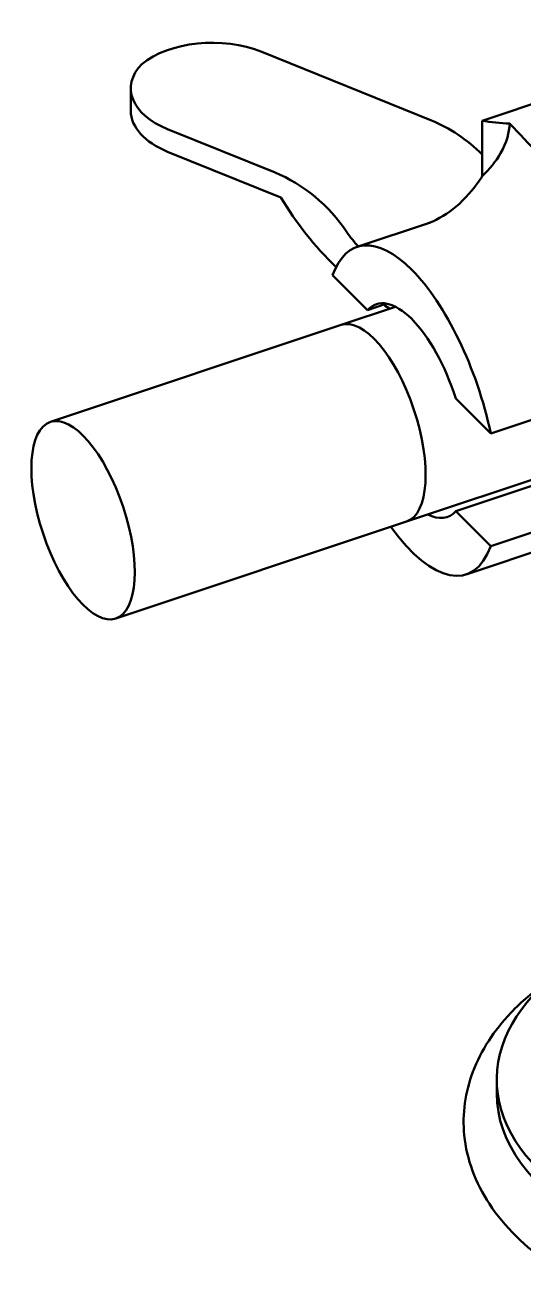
# Model space of a CAD drawing. Header units: millimetres. Extents: x 114 to 308, y 62 to 248.
# Drawn here: x 133 to 169.1, y 74.5 to 164.9 of the extents above; entities that cross this region are included whole.
import ezdxf

# ---------------------------------------------------------------- set-up
doc = ezdxf.new("R2010")
doc.units = ezdxf.units.MM
doc.header["$LTSCALE"] = 0.75
doc.layers.add('Visible', color=7, linetype='Continuous', lineweight=50)

msp = doc.modelspace()

# ---------------------------------------------------------------- linework, layer by layer
at = {"layer": 'Visible', "extrusion": (-0.707107, 0.408248, -0.57735)}
for p, q in [((186.986, 164.873, -12.595), (166.185, 157.94, -2.79)), ((162.505, 157.958, -49.148), (150.21, 162.929, -56.178)), ((140.715, 158.653, -53.595), (140.715, 160.286, -52.44)), ((151.172, 154.18, -43.806), (143.38, 157.33, -48.26)), ((166.185, 153.919, -5.633), (166.185, 157.94, -2.79)), ((143.38, 155.697, -49.415), (151.599, 152.375, -44.716)), ((162.427, 150.574, -5.914), (157.118, 148.805, -3.411)), ((155.343, 146.757, -8.626), (157.869, 144.231, -5.053)), ((159.262, 144.695, -5.71), (157.869, 144.231, -5.053)), ((155.961, 143.149, -2.12), (159.91, 144.465, -3.982)), ((155.961, 143.149, -2.12), (134.884, 136.123, 7.815)), ((164.273, 137.827, 4.004), (166.799, 135.301, 7.576)), ((175.46, 138.187, 3.494), (166.799, 135.301, 7.576)), ((160.704, 128.918, -2.12), (173.313, 133.121, -8.064)), ((172.933, 132.548, -5.852), (164.273, 129.662, -1.77)), ((166.799, 127.136, 1.803), (164.273, 129.662, -1.77)), ((178.014, 129.418, -9.535), (165.024, 125.088, -3.411)), ((166.799, 127.136, 1.803), (175.46, 130.022, -2.28)), ((160.704, 128.918, -2.12), (139.627, 121.893, 7.815)), ((167.236, 88.505, -25.838), (167.236, 87.484, -26.559))]:
    msp.add_line(p, q, dxfattribs=at)
at = {"layer": 'Visible', "extrusion": (-0.866025, -0.288675, 0.408248)}
msp.add_circle((-78.984, 76.948, -152.917), 7.5, dxfattribs=at)
at = {"layer": 'Visible', "extrusion": (4.9e-15, -0.816497, -0.57735)}
msp.add_arc((146.625, -134.816, -100.597), 6.25, 215, 305, dxfattribs=at)
at = {"layer": 'Visible', "extrusion": (4e-16, -0.816497, -0.57735)}
msp.add_arc((146.965, -135.359, -100.597), 6.25, 125, 209.13093, dxfattribs=at)
at = {"layer": 'Visible', "extrusion": (-2.5e-15, 0.816497, 0.57735)}
msp.add_arc((-146.965, -135.359, 98.597), 6.25, 360, 55, dxfattribs=at)
at = {"layer": 'Visible', "extrusion": (6.8e-15, -0.816497, -0.57735)}
msp.add_arc((168.884, -102.434, -127.347), 9.367, 94.35094, 106.74755, dxfattribs=at)
at = {"layer": 'Visible', "extrusion": (0.573576, 0.472938, -0.668835)}
for start, end in [(260.15922, 282.97256), (242.16247, 244.22365)]:
    msp.add_arc((17.474, 125.658, 188.925), 16.25, start, end, dxfattribs=at)
at = {"layer": 'Visible', "extrusion": (-0.866025, -0.288675, 0.408248)}
for start, end in [(74.34666, 207.1903), (306.8699, 27.1903)]:
    msp.add_arc((-78.984, 76.948, -180.417), 12.5, start, end, dxfattribs=at)
at = {"layer": 'Visible', "extrusion": (0.866025, 0.288675, -0.408248)}
for centre, radius, start, end in [((78.984, 76.948, 180.417), 8.125, 347.21139, 91.25165), ((78.984, 76.948, 177.255), 7.5, 360, 180), ((78.984, 76.948, 177.255), 7.5, 360, 180), ((78.984, 76.948, 180.417), 8.125, 167.21139, 202.61987)]:
    msp.add_arc(centre, radius, start, end, dxfattribs=at)
at = {"layer": 'Visible', "extrusion": (8e-16, -0.816497, -0.57735)}
msp.add_arc((189.736, -72.195, -57.347), 22.5, 289.47122, 250.52878, dxfattribs=at)
at = {"layer": 'Visible', "extrusion": (1.1e-15, -0.816497, -0.57735)}
msp.add_arc((189.736, -72.195, -56.097), 22.5, 0, 180, dxfattribs=at)
at = {"layer": 'Visible', "extrusion": (-0.573576, -0.472938, 0.668835)}
for centre, major_axis, start_param, end_param in [((162.505, 151.835, -53.478), (6.779, -2.74, 3.876), 0.996973, 1.570796), ((159.853, 151.079, -38.554), (4.519, -1.827, 2.584), 3.836091, 4.087871)]:
    msp.add_ellipse(centre, major_axis=major_axis, ratio=0.906308, start_param=start_param, end_param=end_param, dxfattribs=at)
at = {"layer": 'Visible', "extrusion": (0.573576, 0.472938, -0.668835)}
msp.add_ellipse((151.172, 148.057, -48.136), major_axis=(6.779, -2.74, 3.876), ratio=0.906308, start_param=4.712389, end_param=5.588687, dxfattribs=at)
at = {"layer": 'Visible'}
for points, knots in [([(166.185, 153.919, -5.633), (166.713, 154.434, -5.074), (167.167, 154.975, -4.585), (167.967, 156.371, -3.454), (168.147, 157.101, -2.932), (168.174, 157.726, -2.487)], [-0.1644277, -0.1644277, -0.1644277, -0.1644277, -0.0921356, -0.0921356, 0, 0, 0, 0]), ([(171.14, 75.116, -16.194), (169.318, 76.369, -17.763), (167.799, 77.84, -19.555), (165.698, 81.028, -23.225), (165.056, 82.724, -25.085), (164.731, 86.02, -28.623), (164.953, 87.594, -30.299), (166.098, 90.618, -33.638), (167.047, 92.057, -35.297), (169.03, 94.145, -37.797), (169.9, 94.891, -38.714), (170.861, 95.575, -39.568)], [0, 0, 0, 0, 0.334531, 0.334531, 0.641381, 0.641381, 0.91333, 0.91333, 1.199573, 1.199573, 1.379045, 1.379045, 1.379045, 1.379045])]:
    msp.add_open_spline(points, degree=3, knots=knots, dxfattribs=at)
at = {"layer": 'Visible', "extrusion": (-1.16689e-11, -0.816497, -0.57735)}
msp.add_open_spline([(168.174, 157.726, -2.487), (168.417, 157.477, -2.135), (168.669, 157.211, -1.759), (169.59, 156.232, -0.374), (170.424, 155.333, 0.896), (171.159, 154.598, 1.937), (171.895, 153.862, 2.977), (172.826, 152.996, 4.202), (173.925, 151.96, 5.667), (174.318, 151.585, 6.197), (174.634, 151.269, 6.645)], degree=3, knots=[2.9135461, 2.9135461, 2.9135461, 2.9135461, 2.9685826, 2.9685826, 3.1451254, 3.1451254, 3.1451254, 3.3216682, 3.3216682, 3.3976211, 3.3976211, 3.3976211, 3.3976211], dxfattribs=at)
at = {"layer": 'Visible', "extrusion": (-0.5, 0.5, -0.707107)}
msp.add_open_spline([(162.106, 150.456, -5.197), (162.738, 150.667, -5.495), (163.475, 151.079, -5.725), (164.685, 152.02, -5.915), (165.355, 152.734, -5.884), (165.949, 153.556, -5.722), (166.069, 153.734, -5.682), (166.185, 153.919, -5.633)], degree=3, knots=[0.7794639, 0.7794639, 0.7794639, 0.7794639, 0.866975, 0.866975, 0.9649365, 0.9649365, 0.9900901, 0.9900901, 0.9900901, 0.9900901], dxfattribs=at)

doc.saveas('drawing.dxf')
